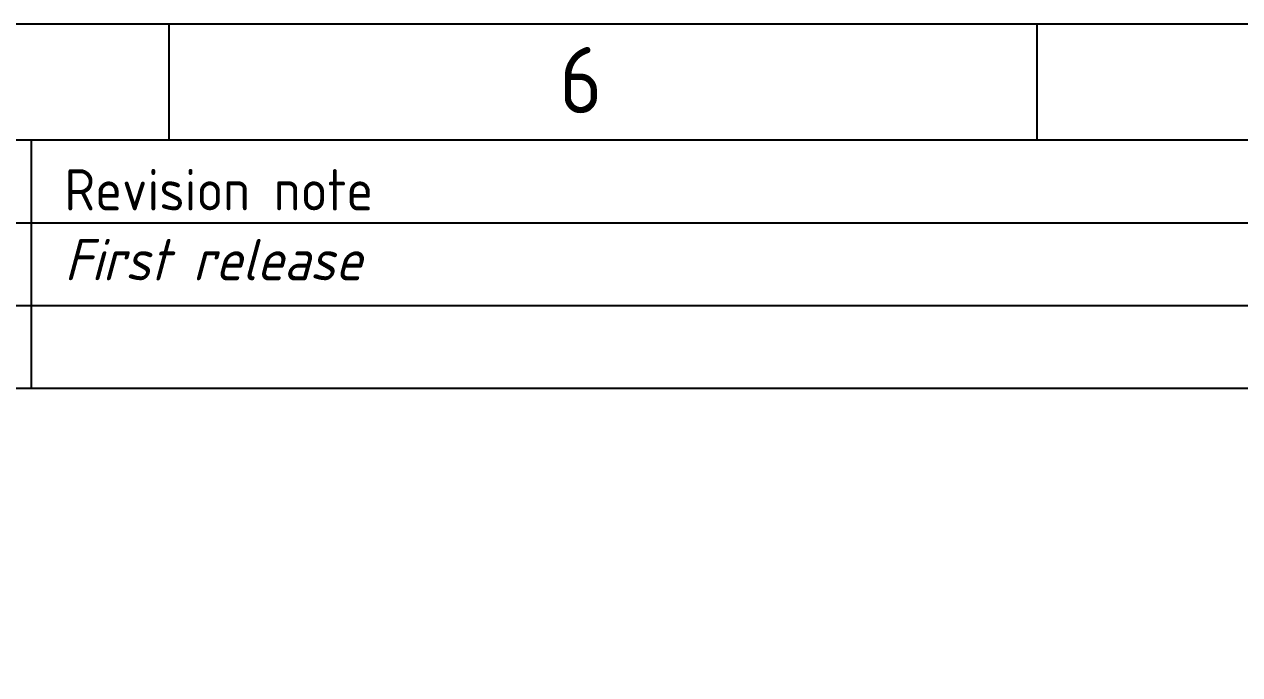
# Model space of a CAD drawing. Header units: inches. Extents: x 32166 to 66782, y 2386 to 7162.
# Drawn here: x 33740.7 to 34196.7, y 3984.7 to 4228.6 of the extents above; entities that cross this region are included whole.
import ezdxf
from ezdxf.enums import TextEntityAlignment as Align

# ---------------------------------------------------------------- set-up
doc = ezdxf.new("R2010")
doc.units = ezdxf.units.IN
doc.header["$LTSCALE"] = 0.64311
doc.header["$MEASUREMENT"] = 0
doc.layers.get('0').update_dxf_attribs({"linetype": 'CONTINUOUS'})
doc.styles.add('ISO Proportional', font='isocp')

msp = doc.modelspace()

# ---------------------------------------------------------------- linework, layer by layer
for p, q in [((33794.9, 4228.61), (33794.9, 4185.17)), ((34120.64, 4228.61), (34120.64, 4185.17)), ((34728.68, 4185.17), (32209.64, 4185.17)), ((33743.31, 4092.11), (33743.31, 4185.17)), ((33519.95, 4154.15), (34728.68, 4154.15)), ((33519.95, 4123.13), (34728.68, 4123.13)), ((33519.95, 4092.11), (34728.68, 4092.11))]:
    msp.add_line(p, q)
msp.add_lwpolyline([(32166.21, 2385.86), (34772.11, 2385.86), (34772.11, 4228.61), (32166.21, 4228.61)], close=True)

# ---------------------------------------------------------------- texts
at = {"style": 'ISO Proportional'}
msp.add_text('6', height=24.82, dxfattribs=at).set_placement((33949.51, 4207.7), align=Align.MIDDLE)
msp.add_text('Revision note', height=15.5114, dxfattribs=at).set_placement((33755.72, 4166.56), align=Align.MIDDLE_LEFT)
at = {"style": 'ISO Proportional', "oblique": 15}
msp.add_text('First release', height=15.5114, dxfattribs=at).set_placement((33755.72, 4140.36), align=Align.MIDDLE_LEFT)

doc.saveas('drawing.dxf')
